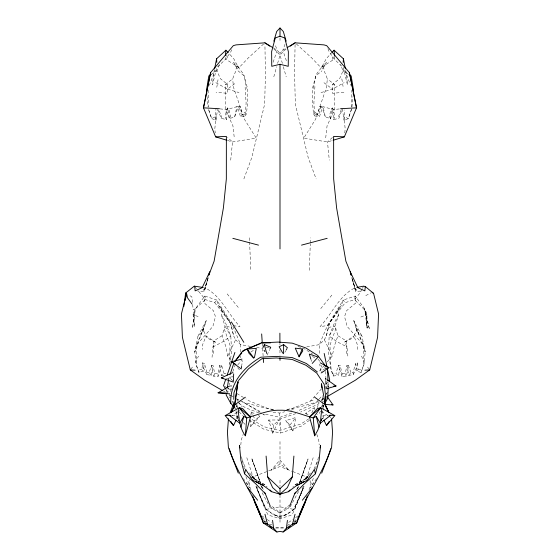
<?xml version="1.0" encoding="UTF-8"?>
<svg xmlns="http://www.w3.org/2000/svg" width="560" height="560" viewBox="0 0 560 560"><rect width="100%" height="100%" fill="white"/><g stroke="black" fill="none" stroke-linecap="round" stroke-linejoin="round"><path stroke-width="0.42" stroke-dasharray="2.8 2.1" d="M219.429 64.652L216.965 70.812L220.36 78.666L227.493 84.343L227.549 93.31L216.083 92.309M280 518.686L280 518.056L293.503 509.887L303.968 486.542L292.523 514.052L290.794 515.347L280 518.686L269.206 515.347L267.47 514.052L256.032 486.542L266.497 509.887L280 518.056M290.024 506.1L287.903 508.641L280 513.086L270.991 505.323M263.648 43.953L248.248 57.946L239.085 67.62L233.499 62.342L237.16 68.978L236.677 65.464L235.669 71.232L232.666 78.855L225.414 84.63L225.183 109.193L232.932 125.825L234.283 137.837M240.576 357.826L240.59 356.181M240.625 352.065L240.688 344.652L232.904 326.34M343.917 92.309L332.451 93.31L332.507 84.343L339.64 78.666L343.035 70.812L340.571 64.652M351.603 107.114L351.876 90.167M295.078 44.548L294.56 73.864L295.351 104.209L308.168 157.479L316.12 178.913M258.419 415.534L259.896 416.255L250.642 426.482L250.838 419.622M250.936 416.199L251.055 411.908L255.472 414.085M230.748 391.615L231.007 385.196L231.252 389.991M346.178 376.334L345.254 373.52L346.927 365.547L348.376 365.274L347.858 370.041L346.178 376.334L341.943 376.418L342.048 373.898L340.165 365.204L338.373 365.365L335.944 373.555L338.576 375.48L340.165 365.204M309.211 270.34L310.317 243.789M310.352 242.935L310.562 237.797M229.166 365.183L230.076 345.324L224.077 328.426M250.992 490.119L249.277 484.421L249.487 479.738M219.989 108.892L226.66 109.536L236.866 106.708L237.734 107.954L240.527 116.746L245.329 115.927L246.113 102.956L245.07 86.52M314.93 86.52L313.887 102.956L314.671 115.927L319.473 116.746L322.266 107.954L323.134 106.708L333.34 109.536L341.677 108.731M357.546 349.44L357.784 345.66L353.885 336.021L357.315 328.916L357.056 331.45L362.005 336.126L365.197 352.044L363.916 364.609L361.081 372.428L356.755 371.182L355.551 363.685L357.42 362.81L358.099 369.544L356.755 371.182M322.462 407.211L322.658 404.635M322.728 403.774L323.127 398.622M212.058 357.294L212.877 346.99L215.292 342.055L206.115 336.021L202.685 328.916L202.944 331.45L197.995 336.126L194.803 352.044L196.084 364.609L198.919 372.428L203.245 371.182L204.449 363.685L202.58 362.81L201.901 369.544L203.245 371.182M211.211 375.438L209.125 372.533L211.624 365.274L213.073 365.547L211.211 375.438L206.759 374.514L206.927 372.351L204.449 363.685M245.329 115.927L246.575 113.512L247.485 102.389L247.296 87.563L244.216 75.873L243.089 73.528L238.392 67.459L233.702 58.625L228.704 53.214M217.91 109.592L221.102 118.251L226.471 119.686L227.549 107.954L228.648 108.682L230.636 116.193L229.537 118.622L234.675 116.83L237.734 107.954L240.184 106.722L242.529 114.758L240.527 116.746M240.814 444.969L241.269 439.922L243.18 434.343M272.734 433.167L273.455 425.264L279.034 419.972L268.604 420.028L272.734 433.167L279.034 419.972M208.523 109.515L211.659 118.608L215.999 120.337L215.25 116.83L216.062 108.15M230.699 160.167L232.512 141.953L227.591 137.501M296.352 43.953L311.752 57.946L320.915 67.62L326.501 62.342L322.84 68.978L323.323 65.464L324.331 71.232L327.334 78.855L326.501 87.29L315.588 119.224L303.772 138.159L327.488 141.953L332.304 140.504M351.932 106.96L352.954 96.593M216.125 116.158L214.809 128.905L215.236 132.895M344.764 132.895L345.191 128.905L343.875 116.158M325.717 137.837L327.068 125.825L334.817 109.193L334.586 84.63L327.334 78.855M208.047 278.047L204.897 287.735L204.47 291.361L197.68 291.004M334.642 56.175L334.292 59.171L320.915 67.62M330.463 118.622L329.364 116.193L331.352 108.682L332.451 107.954L330.463 118.622L325.325 116.83L323.134 106.708L321.027 106.204L319.816 106.722L317.471 114.758L319.473 116.746M215.999 120.337L217.504 109.627M197.995 336.126L206.192 320.705L194.803 352.044L196.287 345.324L212.87 326.41L215.446 316.659L213.5 310.751L203.945 302.757L204.806 296.037L205.422 299.614L195.398 308.763L192.57 328.237L194.243 311.255L195.398 308.763L204.806 296.037L216.741 300.048L230.524 321.797M229.88 363.594L231.567 352.044L230.832 336.133L224.644 320.705L221.333 314.755L222.355 311.584L220.724 307.657L218.603 305.655L216.741 300.048L214.711 302.652L205.422 299.614L197.064 289.471M241.605 366.436L242.515 360.584M216.797 87.29L218.162 78.855M226.548 392.378L227.094 388.997M228.592 379.708L229.691 375.55M332.507 59.43L333.221 55.237M227.584 394.072L228.627 388.192M229.229 384.832L229.523 383.152M313.481 88.494L315.784 75.873L316.911 73.528L321.608 67.459L326.298 58.625L331.296 53.214M214.431 69.685L213.43 74.711L212.548 84.91L216.699 67.627L225.708 59.171L230.825 51.814L232.071 48.727M357.42 362.81L356.37 368.081L353.241 374.514L348.789 375.438L346.927 365.547M327.292 361.9L332.276 356.048L334.264 346.248L337.932 335.741L334.999 326.032L338.667 314.755L337.645 311.584L339.276 307.657L341.397 305.655L343.259 300.048L355.194 296.037L364.602 308.763L365.757 311.255L366.912 314.601L367.024 328.041L365.757 311.255L367.213 328.104L364.602 308.763L369.495 329.483L364.532 309.743L354.578 299.614L355.194 296.037L356.055 302.757L346.5 310.751L344.554 316.659L347.13 326.41L363.713 345.324L365.197 352.044L353.808 320.705L362.005 336.126M317.499 407.708L318.668 402.024M236.32 418.796L236.943 415.863L231.735 415.436M351.477 109.515L348.341 118.608L344.001 120.337L344.75 116.83L344.099 109.886M211.624 365.274L212.142 370.041L213.822 376.334L218.057 376.418L217.952 373.898L219.835 365.204L221.627 365.365L224.056 373.555L221.424 375.48L219.835 365.204M322.336 413.343L322.868 410.893M323.05 410.074L324.128 405.174M326.459 394.555L326.816 392.924M328.069 387.205L328.965 383.124M292.915 430.92L295.939 417.445L285.789 420.63L292.915 430.92L289.982 425.026L285.789 420.63M346.234 353.668L346.808 351.134L346.101 340.788L337.932 335.741M306.782 346.85L319.312 344.652L324.373 339.773L326.347 335.895L329.413 323.372L339.276 307.657M326.347 335.895L329.413 323.372L341.397 305.655M315.511 469.175L318.577 456.701M208.215 277.508L204.47 291.361L203.077 289.17M221.627 365.365L218.057 376.418M321.027 106.204L318.913 113.841L317.471 114.758L313.425 113.512L312.515 102.389L312.704 87.563L315.784 75.873L321.986 70.819M221.102 118.251L221.55 116.648L218.645 109.522M273.812 76.797L276.668 66.745M277.62 63.399L280 55.02L280 53.354L282.807 50.232L286.426 48.055M207.683 279.062L204.687 289.548L208.586 276.444M353.241 374.514L353.073 372.351L355.551 363.685M309.008 490.119L310.723 484.421L314.097 476.721M202.944 331.45L206.192 320.705M231.049 359.947L227.724 356.048L225.736 346.248L222.068 335.741L225.001 326.032L221.333 314.755M313.187 457.716L306.334 479.108M213.822 376.334L214.746 373.52L213.073 365.547M351.575 108.808L348.341 118.608L344.75 116.83M303.268 486.171L300.272 495.159L293.797 509.383L287 514.57L280 516.866L273 514.57L266.203 509.383L259.728 495.159L256.732 486.171M273.112 62.293L277.193 50.232L274.953 44.212M232.925 381.521L231.357 379.197L232.421 376.068M193.088 314.601L194.243 311.255L194.705 326.949L193.088 314.601L199.143 317.023M230.272 378.952L231.686 374.892M232.82 371.644L235.088 365.148M299.768 482.692L308.063 458.927L299.803 482.055M321.349 420.742L323.057 415.863L328.265 415.436M335.923 328.426L329.924 345.324L330.995 368.634L333.13 376.012L338.576 375.48M299.803 481.985L308.063 458.927M333.529 119.686L334.887 116.893L333.34 109.536L332.451 107.954L333.529 119.686L338.898 118.251L342.09 109.592M321.307 420.637L323.057 415.863L323.68 418.796M285.047 44.212L282.807 50.232L286.888 62.293M243.88 178.913L251.832 157.479L264.649 104.209L265.44 73.864L264.922 44.548M321.209 420.721L323.057 415.863M209.321 85.337L215.145 70.462M294.791 509.299L303.968 486.542M341.355 109.522L338.45 116.648L338.898 118.251M314.027 469.105L317.891 459.837M297.29 489.111L298.62 485.968M203.679 328.426L196.287 345.324L196.238 364.7L198.919 372.428L199.542 369.586L201.901 369.544M296.527 489.965L297.927 486.836M267.12 355.047L269.647 349.608M195.468 362.544L198.485 356.118M311.794 412.867L314.23 407.764L305.606 413.35L308.336 415.212M298.578 491.442L289.499 508.13M227.724 356.048L235.627 339.773L233.653 335.895L230.587 323.372L218.603 305.655M362.061 289.1L360.15 292.782L354.578 299.614L345.289 302.652L327.432 325.542L319.312 344.652L319.403 355.355M362.439 288.365L363.587 286.16M287.595 525.987L288.372 524.587L290.864 524.09M338.667 314.755L335.356 320.705L329.168 336.133L328.433 352.044L330.841 368.55L333.13 376.012L334.054 373.464L335.944 373.555M320.6 410.998L319.354 413.224L317.261 414.722M322.679 407.274L323.932 405.048M297.206 489.188L299.306 485.464M284.872 352.296L285.726 350.777M322.315 370.951L321.027 373.205L319.732 364.077M321.279 406.952L322.546 404.782M356.923 289.17L355.53 291.361L362.32 291.004M306.075 479.178L308.021 476.287L303.681 480.613M250.642 426.482L255.297 419.846L259.896 416.255M348.789 375.438L350.875 372.533L353.073 372.351M321.685 400.904L323.61 398.244M316.645 478.688L311.542 485.485L310.597 487.879L311.542 485.485L313.677 482.888M191.149 368.76L192.444 367.059M326.613 387.814L327.523 386.617L330.925 386.365M289.982 425.026L295.939 417.445M319.277 402.815L318.206 404.152L300.685 412.034M321.405 400.141L323.001 398.139M326.2 394.128L327.796 392.119M320.747 308.616L332.829 293.902M293.881 521.85L297.619 517.314M234.675 116.83L236.866 106.708L238.973 106.204L241.087 113.841L242.529 114.758L244.741 112.098M237.846 364.84L241.675 360.227M319.543 371L323.974 365.799M318.612 399.644L315.784 402.752L297.269 411.138M319.172 399.021L322.567 395.283M282.38 63.399L280 55.02L286.02 48.993M286.545 409.64L293.09 408.135L310.38 401.079L321.496 388.857M325.591 384.356L327.929 381.787M309.134 474.838C305.186 480.851 297.395 481.943 292.803 487.102M294.532 522.326L296.331 520.534M301.588 481.887L310.681 472.878M294.462 522.312L296.296 520.52M304.059 479.976L307.881 476.378M344.708 342.055L353.885 336.021L353.472 337.729L344.708 342.055L347.123 346.99L347.942 357.294M332.409 137.501L327.488 141.953L329.301 160.167M305.445 479.64L306.712 478.52M280 512.645L289.884 504.798M215.859 82.684L227.549 89.145L236.04 82.684M309.582 420.217L301.21 426.209L280.336 433.076L263.984 429.254L249.501 420.385M280 463.904L271.054 470.239L280 460.026L288.946 470.239L280 463.904L280 439.775M288.673 522.403L292.831 519.526M295.603 517.601L298.375 515.683M250.999 351.946L254.982 349.279M308.693 418.866L300.895 424.046L279.566 430.528L263.816 426.692L251.356 419.02M230.636 416.605L237.034 412.384M237.741 411.915L239.876 410.508M321.538 400.239L323.743 398.825M211.057 74.494L216.965 70.812L215.159 71.225M222.068 335.741L213.899 340.788L213.192 351.134L213.766 353.668M352.317 279.062L355.313 289.548L351.897 278.082L355.103 287.735C338.821 295.841 332.059 313.929 320.033 326.634L327.432 325.542L343.259 300.048L345.289 302.652M295.05 484.792L302.183 481.285M320.992 92.589L332.451 89.145L344.141 82.684M365.799 295.617L370.657 292.964M212.877 346.99L223.104 341.635L230.832 336.133L225.001 326.032L231.686 327.53L233.653 335.895M215.25 116.83L211.659 118.608L208.425 108.808M195.398 308.763L193.193 309.743L191.856 296.863L188.391 294.742M360.857 317.023L366.912 314.601M250.362 477.876L280 466.564L291.984 471.254M291.725 413.112L279.846 417.34L264.95 414.127M310.38 401.079L314.944 399.518M295.778 413.672L280.231 418.859L280.336 433.076M325.654 368.655L323.176 369.446L320.236 363.825M242.529 114.758L246.575 113.512M318.388 401.653L301.574 406.385L286.636 409.682M273.042 412.265L279.776 413.042L284.788 411.754M290.633 410.256L293.972 409.402M328.314 327.53L334.999 326.032L329.168 336.133L336.896 341.635L347.123 346.99M287 514.57L280 516.075L273 514.57M266.203 509.383L280 506.828L293.797 509.383M225.414 84.63L227.493 84.343M342.048 373.898L345.254 373.52M265.937 347.823L270.732 347.277M275.828 527.87L280 527.464L284.172 527.87M275.73 528.024L284.27 528.024M224.056 373.555L225.946 373.464M358.099 369.544L360.458 369.586L361.081 372.428L363.762 364.7L363.713 345.324L356.321 328.426M206.927 372.351L209.125 372.533M221.424 375.48L223.762 375.711M214.746 373.52L217.952 373.898M226.324 378.539L231.357 379.197M332.507 84.343L334.586 84.63M233.394 325.668L239.967 326.634C227.941 313.929 221.179 295.841 204.897 287.735M250.712 346.409L240.688 344.652L235.627 339.773M256.557 347.438L261.569 348.313M269.136 524.09L271.628 524.587L272.405 525.987M273.364 409.682L258.426 406.385L241.612 401.653M344.841 71.225L343.035 70.812L348.943 74.494M273.455 409.64L266.91 408.135L249.62 401.079L245.896 398.881M227.549 89.145L239.008 92.589M227.696 140.504L232.512 141.953L256.228 138.159L244.412 119.224L233.499 87.29L232.666 78.855M258.923 412.888L245.532 407.806L238.35 403.032M262.864 414.379L264.439 414.981L260.785 412.762M298.039 346.388L304.339 348.789L312.634 354.137M292.782 471.562L307.958 477.498M238.973 106.204L240.184 106.722M257.817 481.285L264.95 484.792L267.197 487.102M215.292 342.055L206.528 337.729L206.115 336.021L202.216 345.66L202.454 349.44M319.816 106.722L322.266 107.954L325.325 116.83M305.606 413.35L309.715 415.429M229.075 394.849L232.799 396.802M236.523 398.755L239.505 400.316M240.247 400.708L261.205 412.076M264.95 484.792L254.947 479.08L250.866 474.838M223.566 391.16L226.611 392.875M280 513.086L272.279 508.641L270.2 505.939M225.029 386.561L227.262 387.884M228.011 388.325L230.986 390.082M236.95 393.603L245.147 398.44M273.574 48.055L277.193 50.232L280 53.354M245.462 403.445L260.057 412.314M239.085 67.62L225.708 59.171L225.449 56.924M231.119 395.535L233.324 396.942M236.257 398.825L238.462 400.239M321.545 411.446L327.943 415.667M328.657 416.136L330.792 417.543M229.012 396.816L230.447 397.775M273.98 48.993L280 55.02M261.625 515.683L264.397 517.601M267.169 519.526L271.327 522.403M312.501 356.335L315.056 358.127M325.696 389.004L325.304 378.434L326.732 379.442M323.96 82.684L332.451 89.145M238.014 70.819L244.216 75.873L246.519 88.494M253.288 478.52L254.555 479.64M252.119 476.378L255.941 479.976M263.704 520.52L265.538 522.312M249.319 472.878L258.412 481.887M256.319 480.613L251.979 476.287L253.925 479.178M263.669 520.534L265.468 522.326M234.997 407.701L236.173 408.898M239.127 411.894L243.25 416.08M236.033 405.846L237.776 407.673M235.886 411.796L237.09 415.793L239.365 418.236M243.341 422.52L245.042 424.354M268.604 420.028L273.455 425.264M237.692 367.752L240.457 371M194.838 286.825L196.511 288.806M315.259 112.098L317.471 114.758M246.323 482.888L248.458 485.485L249.403 487.879L248.458 485.485L243.355 478.688M262.381 517.314L266.119 521.85M318.045 359.142L320.159 361.718M324.387 366.87L325.444 368.158L326.438 389.235M227.171 293.902L239.253 308.616M236.824 399.98L237.881 401.331M238.406 402.01L242.109 406.735M214.711 302.652L230.468 322.854M367.556 367.059L368.851 368.76M226.289 389.851L229.047 394.023M229.509 394.716L230.426 396.102M220.724 307.657L230.139 322.658M270.501 508.13L261.422 491.442M260.694 485.464L262.794 489.188M251.055 411.908L252.595 414.799M252.98 415.52L255.297 419.846M313.425 113.512L314.671 115.927M226.471 119.686L225.113 116.893L226.66 109.536L227.549 107.954L229.537 118.622M206.759 374.514L203.63 368.081L202.58 362.81M324.373 339.773L332.276 356.048M361.515 356.118L364.532 362.544M262.094 486.836L263.529 489.965M245.903 476.721L249.277 484.421M261.38 485.968L262.745 489.104M242.109 459.837L245.973 469.105M327.929 48.727L329.175 51.814L334.292 59.171L343.301 67.627L347.452 84.91L346.57 74.711L345.569 69.685M256.032 486.507L265.209 509.278M344.855 70.462L350.679 85.337M238.651 420.742L236.943 415.863L238.791 420.721M236.943 415.863L238.693 420.637M260.197 482.055L251.937 458.927L260.197 481.985M341.943 376.418L338.373 365.365M251.937 458.927L260.232 482.692M348.376 365.274L350.875 372.533M316.82 434.343L318.731 439.922L319.186 444.969M246.813 457.716L253.666 479.108M310.758 358.757L311.731 361.872M353.808 320.705L357.056 331.45M234.444 406.994L234.927 408.59M283.332 66.745L286.188 76.797M351.785 277.508L355.53 291.361L355.103 287.735M325.304 378.434L327.523 386.617M230.587 323.372L231.686 327.53M241.423 456.701L244.489 469.175M236.866 404.376L237.496 407.666M309.995 480.487L310.723 484.421M226.779 55.237L227.493 59.43M341.838 78.855L343.203 87.29M342.377 108.808L344.001 120.337M322.742 396.543L323.253 401.674M323.596 405.097L323.764 406.812L323.729 405.146M207.046 96.593L208.068 106.96M314.23 407.764L314.363 409.493M262.29 343.469L263.151 356.447M249.438 237.797L249.578 241.22M249.613 242.081L250.789 270.34M327.999 381.85L328.181 387.086M236.698 404.495L236.789 407.106M236.908 410.578L237.09 415.793M208.124 90.167L208.397 107.114M279.776 413.042L279.888 426.405M279.93 343.357L279.937 345.051M279.958 350.147L279.979 355.236M280 37.954L280 40.439M280 480.291L280 486.325M280 494.928L280 523.642"/><path stroke-width="0.84" d="M283.584 353.745L283.64 344.638L279.153 346.773L282.779 353.157M233.786 399.357L233.912 392.854L237.86 382.228M233.352 381.276L233.674 373.814M234.409 407.106L230.867 403.515C229.285 383.25 244.3 366.856 260.694 357.196L275.884 356.398L292.096 357.539L306.362 363.489L317.366 371.945M343.203 62.335L343.399 58.793L334.082 50.204L331.856 52.612M228.438 418.852L227.444 432.285L228.403 447.524L238.301 473.151M270.109 505.722L265.307 493.661L255.535 483.651L244.587 473.816L245.616 469.392L252.812 480.361L262.122 484.61L271.691 491.729L280 494.214L287.343 487.641L292.278 476.959L293.902 456.078M245.308 435.785L250.439 417.102L242.725 408.632L239.393 407.694L238.378 410.263C238.791 419.195 239.932 428.337 245.308 435.785L246.743 417.9L239.393 407.694L225.197 415.604L233.485 425.544L236.005 420.259M225.442 55.321L225.918 50.204L228.144 52.612M353.213 93.996L353.556 90.538L351.162 75.88L348.943 74.494M356.797 287.42L363.587 286.16L365.295 286.517L364.861 290.871L357.854 287.714L350.245 271.796L345.877 261.184L336.609 207.928L333.662 179.018L333.634 136.388L344.337 136.878L356.531 107.835L349.391 72.625L326.683 45.647L323.953 44.884L295.106 42.826L287.154 47.621M229.243 448.637C237.23 475.02 255.696 496.342 263.319 522.928L276.913 532L280 531.363L283.087 532L286.433 528.087L287.427 520.352M183.883 306.341L185.612 293.048L194.278 286.16L203.266 287.49M234.563 406.14L238.063 381.451L234.549 404.95L245.392 397.201M241.346 368.109L241.605 366.436M226.408 393.218L226.135 394.905L230.867 403.515M227.227 388.15L228.592 379.708M320.103 447.888L320.544 445.312L319.116 460.313L315.413 473.816L304.465 483.651L294.693 493.661L289.891 505.722M185.318 300.202L186.571 293.363L185.612 293.048M214.592 68.845L216.601 58.793L225.918 50.204M272.846 47.621L264.894 42.826L236.047 44.884L233.317 45.647L210.609 72.625L203.469 107.835L215.663 136.878L226.891 140.266M210.609 72.625L203.469 107.835L219.492 108.731M254.38 357.777L256.312 348.39L247.17 349.006L249.011 353.283L253.624 358.036M324.485 403.543L326.095 396.193M329.322 381.493L329.686 379.855L327.376 368.774M327.411 396.473L355.376 380.198L369.712 369.901L377.594 337.281L378.56 313.915L373.59 293.44L365.295 286.517M286.433 528.087L292.495 524.16L295.036 514.262M240.926 427.252L243.761 416.472L246.743 417.9C257.796 414.953 268.226 409.836 280 410.228C291.774 409.836 302.204 414.953 313.257 417.9L316.239 416.472L320.278 423.15L317.8 430.185L314.692 435.785L309.561 417.102L317.275 408.632L320.607 407.694L334.803 415.604L326.515 425.544L323.995 420.259M208.88 275.058L214.123 261.184L223.391 207.928L226.338 179.018L226.366 136.388L215.663 136.878M208.838 275.023L209.755 271.796L202.146 287.714L195.139 290.871L194.705 286.517L194.278 286.16M273.833 41.195L276.682 31.507L280 28L283.318 31.507L286.167 41.195M283.087 532L296.681 522.928L305.564 501.522L307.286 495.817M229.971 374.731L233.849 363.216M225.757 379.204L223.538 385.679L225.834 389.158M227.143 375.151L234.906 352.471M321.699 473.151L331.597 447.524L332.556 432.285L331.562 418.852M292.495 524.16L296.681 522.928C304.304 496.342 322.77 475.02 330.757 448.637M233.282 404.817L230.181 412.545L232.176 411.215M299.068 356.797L302.218 348.978L295.26 348.152L299.068 356.797L302.785 350.861L302.218 348.978M298.13 518.735L306.194 499.058M299.761 514.724L305.564 501.522M262.738 348.187L264.334 344.624L270.732 347.277L270.011 348.831M231.189 412.524L234.654 405.461L231.315 412.195M324.758 403.557L327.677 398.349L328.209 387.961M294.693 493.661L295.533 492.17M286.153 350.021L287.014 348.502M324.653 401.17L325.92 398.993L324.198 384.356L316.764 373.107L305.879 365.232L292.026 359.422L276.507 357.966L261.884 358.729L248.472 368.83L238.469 380.59M243.761 416.472L239.722 423.15L229.131 415.219L225.197 415.604M326.515 425.544L329.231 421.435M334.803 415.604L330.869 415.219L320.278 423.15L321.622 410.263L320.607 407.694L313.257 417.9L314.692 435.785M234.647 361.711L242.942 350.714L260.659 343.497M302.372 500.227L312.088 487.921M235.221 361.06L241.794 353.059M242.893 351.722L243.985 350.385L261.324 342.874L278.089 342.076L292.201 343.14L305.725 347.893L317.814 355.53L326.018 366.667M290.136 526.379L288.337 528.269M312.214 363.426L318.094 357.049L309.302 354.095L310.758 358.757M266.098 456.078L267.722 476.959L272.657 487.641L280 494.214L288.309 491.729L289.996 489.993M280 494.214L280 488.642L292.278 476.959M309.561 417.102L320.607 407.694M288.309 491.729L297.878 484.61L307.188 480.361L314.384 469.392L315.413 473.816M321.685 372.736L328.958 367.605L320.222 362.817M290.213 46.144L295.106 42.826M211.057 74.494L208.838 75.88L206.444 90.538L206.787 93.996M229.782 393.841L218.064 392.819L229.572 386.043M304.612 481.341L297.997 485.072L296.52 484.932M233.317 382.102L221.291 377.881L232.967 372.512M280 36.197L275.261 38.01L271.635 51.618L271.754 66.311L280 64.274L288.246 66.311L288.365 51.618L284.739 38.01L280 36.197L280 28M326.48 368.396L328.958 367.605M333.109 140.266L344.337 136.878M326.494 388.773L336.028 385.994L327.446 379.946M271.663 528.269L269.864 526.379M301.504 245.133L327.166 238.329M241.213 368.949L231.581 361.732L241.969 359.114M293.356 523.593L296.681 522.928M263.48 484.932L262.003 485.072L255.388 481.341M329.133 415.359L330.869 415.219M333.48 386.176L336.028 385.994M364.91 370.195L369.712 369.901M340.508 108.731L356.531 107.835L349.391 72.625M261.324 342.874L270.62 342.853M218.064 392.819L224.791 393.029M325.262 404.488L333.039 404.929L327.523 397.054M191.94 303.954L187.53 297.857L186.571 293.363L181.44 313.915L182.406 337.281L190.288 369.901L195.09 370.195M229.131 415.219L230.867 415.359M221.291 377.881L222.964 378.098M253.806 499.058L263.319 522.928L266.644 523.593M331.401 404.572L333.039 404.929M232.834 238.329L258.496 245.133M263.319 522.928L267.505 524.16L273.567 528.087L276.913 532M222.81 390.733L204.624 380.198L190.288 369.901M231.581 361.732L235.872 364.553M264.894 42.826L269.787 46.144M314.608 397.201L325.451 404.95L328.713 412.069M372.043 292.208L373.59 293.44M283.64 344.638L287.441 347.746M239.393 407.694L250.439 417.102M267.722 476.959L280 488.642M270.004 489.993L271.691 491.729M247.912 487.921L257.628 500.227M247.17 349.006L253.701 357.945M230.769 421.435L233.485 425.544M264.054 350.245L264.929 351.617M231.336 321.93L243.852 342.335M264.467 492.17L265.307 493.661M328.685 412.195L325.346 405.461L328.811 412.524M252.714 495.817L254.436 501.522L260.239 514.724M254.436 501.522L261.87 518.735M232.764 401.387L234.444 406.994M351.162 275.023L350.245 271.796L351.12 275.058M244.587 473.816L240.884 460.313L239.456 445.312L239.897 447.888M264.334 344.624L266.693 353.444M316.239 416.472L319.074 427.252M264.964 514.262L267.505 524.16M324.177 353.437L327.019 367.073M343.399 58.793L345.408 68.845M325.451 404.95L321.461 383.712L321.888 387.989M272.573 520.352L273.567 528.087M334.082 50.204L334.558 55.321M261.667 333.949L262.234 342.608M263.263 358.183L263.55 362.509M216.601 58.793L216.797 62.335M327.551 368.753L327.971 380.975M279.888 333.172L279.923 342.51M279.986 357.784L280 360.332M280 64.274L280 248.92"/></g></svg>
